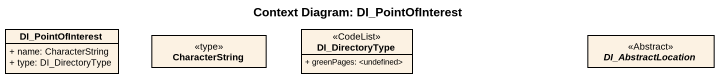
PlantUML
@startuml
title Context Diagram: DI_PointOfInterest
hide circle
hide empty members
skinparam classAttributeIconSize 0
class DI_PointOfInterest {
  + name: CharacterString
  + type: DI_DirectoryType
}
class CharacterString <<type>>
class DI_DirectoryType <<CodeList>> {
  + greenPages: <undefined>
}
abstract class DI_AbstractLocation <<Abstract>>
@enduml
